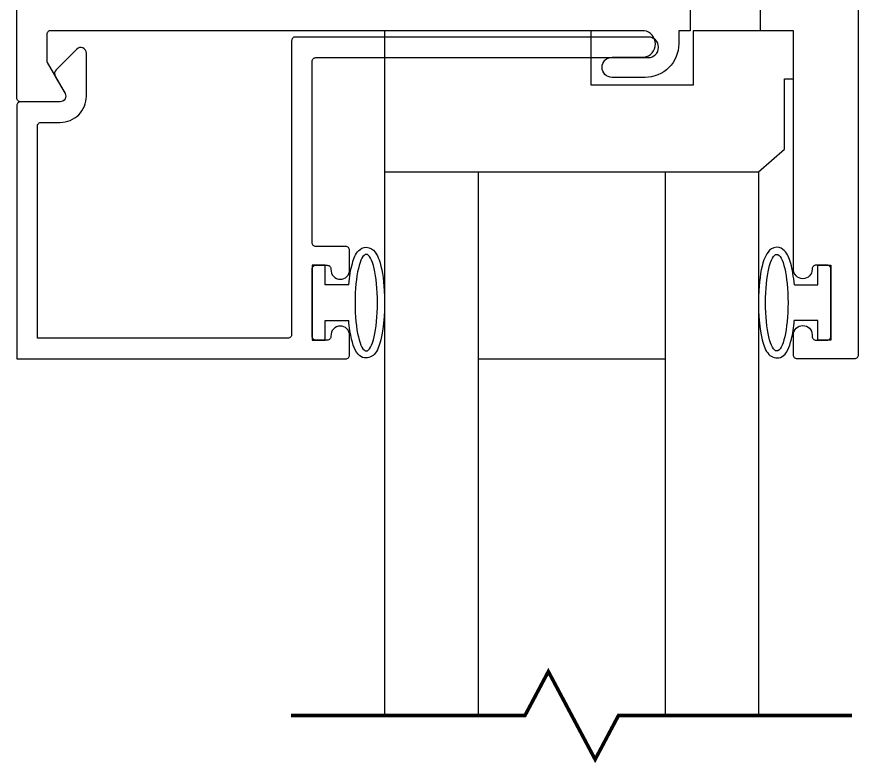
# Model space of a CAD drawing. Extents: x 55.6 to 139.8, y -18.8 to 45.3.
# Drawn here: x 71.139 to 73.389, y 21.016 to 23.011 of the extents above; entities that cross this region are included whole.
import ezdxf

# ---------------------------------------------------------------- set-up
doc = ezdxf.new("R2010")
doc.units = 0
doc.header["$LTSCALE"] = 0.25
doc.header["$MEASUREMENT"] = 0
doc.layers.get('0').update_dxf_attribs({"linetype": 'CONTINUOUS'})
for name, color, linetype in [('GLASS', 7, 'CONTINUOUS'), ('MISC', 7, 'CONTINUOUS'), ('VENT', 5, 'CONTINUOUS'), ('YK_GLASS_STOP', 5, 'CONTINUOUS')]:
    doc.layers.add(name, color=color, linetype=linetype)

# ---------------------------------------------------------------- blocks, each defined once
blk = doc.blocks.new('05P11-Z-BAR')
h = blk.add_hatch()
h.set_pattern_fill('PLAST', angle=45, style=0)
h.set_pattern_definition([(45, (-0.3846, -1e-07), (-0.176777, 0.176777), []), (45, (-0.4067, 0.0221), (-0.176777, 0.176777), []), (45, (-0.4288, 0.0442), (-0.176777, 0.176777), [])])
h.paths.add_polyline_path([(0.0065, 1.12, -0.414214), (-0.0185, 1.145, -0.414214), (0.0065, 1.17), (0.0065, 1.302, 0.414214), (-0.0245, 1.333), (-0.0628, 1.333, 0.38311), (-0.0936, 1.3053, -0.947716), (-0.1435, 1.308), (-0.1435, 1.403, 0.087329), (-0.3935, 1.403), (-0.3935, 1.308, -1), (-0.4435, 1.308, 0.352985), (-0.4733, 1.333), (-0.5125, 1.333, 0.414214), (-0.5435, 1.302), (-0.5435, 1.17, -0.414214), (-0.5185, 1.145, -0.414214), (-0.5435, 1.12), (-0.5435, 0.988, 0.414214), (-0.5125, 0.957), (-0.4742, 0.957, 0.38311), (-0.4434, 0.9847, -0.898027), (-0.3936, 0.9847, 0.38311), (-0.3628, 0.957, -0.325577), (-0.1745, 0.957, 0.363634), (-0.1435, 0.982, -0.947716), (-0.0936, 0.9847, 0.38311), (-0.0628, 0.957), (-0.0245, 0.957, 0.414214), (0.0065, 0.988)])
blk.add_line((-0.0865, 0.877), (-0.0865, 0.877))
for points in [[(-2.1635, 2.28, -0.414214), (-2.1535, 2.29), (-2.0005, 2.29, -0.414214), (-1.9905, 2.28), (-1.9905, 2.226, -1), (-2.0405, 2.226), (-2.0405, 2.23, 0.414214), (-2.0505, 2.24), (-2.0805, 2.24, 0.414214), (-2.0905, 2.23), (-2.0905, 2.05, 0.414214), (-2.0805, 2.04), (-2.0505, 2.04, 0.414214), (-2.0405, 2.05), (-2.0405, 2.051, -1), (-1.9905, 2.051), (-1.9905, 1.413), (-0.4035, 1.413, -0.414214), (-0.3935, 1.403), (-0.3935, 1.3065, -0.888834), (-0.4432, 1.306, 0.377258), (-0.4739, 1.333), (-0.5125, 1.333, 0.414214), (-0.5435, 1.302), (-0.5435, 1.17, -1), (-0.5435, 1.12), (-0.5435, 0.988, 0.414214), (-0.5125, 0.957), (-0.4742, 0.957, 0.383109), (-0.4434, 0.9847, -0.898027), (-0.3936, 0.9847, 0.38311), (-0.3628, 0.957), (-0.3628, 0.877), (-0.3935, 0.877), (-0.3935, 0.842, -0.414214), (-0.4835, 0.752), (-0.5715, 0.752, -1), (-0.5715, 0.806), (-0.486, 0.806, 0.859155), (-0.486, 0.877), (-2.0735, 0.877, 0.414214), (-2.0835, 0.867), (-2.0835, 0.797, 0.131652), (-2.0822, 0.792), (-2.0345, 0.7095, -0.577353), (-2.0475, 0.687), (-2.1535, 0.687, -0.414214), (-2.1635, 0.697), (-2.1635, 2.28)], [(-0.0245, 0.957, 0.414214), (0.0065, 0.988), (0.0065, 1.12, -1), (0.0065, 1.17), (0.0065, 1.302, 0.414214), (-0.0245, 1.333), (-0.0628, 1.333, 0.38311), (-0.0936, 1.3053, -0.947716), (-0.1435, 1.308), (-0.1435, 1.403, -0.414214), (-0.1335, 1.413), (0.0065, 1.413), (0.0065, 1.603), (0.0865, 1.603), (0.0865, 0.01, -0.414214), (0.0765, 0), (-0.0765, 0, -0.414214), (-0.0865, 0.01), (-0.0865, 0.064, -1), (-0.0365, 0.064), (-0.0365, 0.06, 0.414214), (-0.0265, 0.05), (0.0035, 0.05, 0.414214), (0.0135, 0.06), (0.0135, 0.24, 0.414214), (0.0035, 0.25), (-0.0265, 0.25, 0.414214), (-0.0365, 0.24), (-0.0365, 0.239, -1), (-0.0865, 0.239), (-0.0865, 0.877), (-0.1745, 0.877), (-0.1745, 0.957, 0.363634), (-0.1435, 0.982, -0.947716), (-0.0936, 0.9847, 0.38311), (-0.0628, 0.957), (-0.0245, 0.957)]]:
    blk.add_lwpolyline(points, format="xyb")
blk.add_lwpolyline([(-2.0635, 1.1605), (-2.0635, 1.288), (-0.6235, 1.288), (-0.6235, 1.002), (-2.0635, 1.002), (-2.0635, 1.1295), (-2.0485, 1.145)], close=True)
at = {"color": 7}
for centre, radius, start, end in [((-0.2685, 0.638), 0.7751, 80.7195, 99.2805), ((-0.2687, 0.8277), 0.1599, 53.9319, 126.0681)]:
    blk.add_arc(centre, radius, start, end, dxfattribs=at)
blk = doc.blocks.new('05P09-1in_GLASS_STOP')
for p, q in [((-1.3385, 0.25), (-1.3735, 0.25)), ((-1.3735, 0.25), (-1.3735, 0.05)), ((-1.3385, 0.1975), (-1.3385, 0.25)), ((-0.0215, 0.1975), (-0.0215, 0.25)), ((-0.0215, 0.25), (0.0135, 0.25)), ((0.0135, 0.25), (0.0135, 0.05)), ((-1.2759, 0.1975), (-1.3385, 0.1975)), ((-0.0841, 0.1975), (-0.0215, 0.1975)), ((-1.3385, 0.05), (-1.3385, 0.1025)), ((-1.3385, 0.1025), (-1.2758, 0.1025)), ((-0.0215, 0.1025), (-0.0842, 0.1025)), ((-0.0215, 0.05), (-0.0215, 0.1025)), ((-1.3735, 0.05), (-1.3385, 0.05)), ((0.0135, 0.05), (-0.0215, 0.05))]:
    blk.add_line(p, q)
blk.add_lwpolyline([(-2.0345, 0.7095, -0.57735), (-2.0475, 0.687), (-2.1535, 0.687, 0.414214), (-2.1635, 0.677), (-2.1635, 0), (-1.2835, 0, 0.414214), (-1.2735, 0.01), (-1.2735, 0.0625, 0.414214), (-1.2985, 0.0875, 0.435311), (-1.3234, 0.0607, -0.435311), (-1.3334, 0.05), (-1.3635, 0.05, -0.414214), (-1.3735, 0.06), (-1.3735, 0.24, -0.414214), (-1.3635, 0.25), (-1.3334, 0.25, -0.435311), (-1.3234, 0.2393, 0.435311), (-1.2985, 0.2125, 0.414214), (-1.2735, 0.2375), (-1.2735, 0.29, 0.414214), (-1.2835, 0.3), (-1.3635, 0.3, -0.414214), (-1.3735, 0.31), (-1.3735, 0.795, -0.414214), (-1.3635, 0.805), (-0.4745, 0.805, 0.414214), (-0.4475, 0.832), (-0.4475, 0.833, 0.414214), (-0.4745, 0.86), (-1.4185, 0.86, 0.414214), (-1.4285, 0.85), (-1.4285, 0.065, -0.414214), (-1.4385, 0.055), (-2.1085, 0.055), (-2.1085, 0.622, -0.414214), (-2.0985, 0.632), (-2.0475, 0.632, 0.414214), (-1.9775, 0.702), (-1.9775, 0.817, 0.668179), (-2.0031, 0.8276), (-2.0581, 0.7726, 0.339454), (-2.0605, 0.7545)], format="xyb", close=True)
at = {"extrusion": (0, 0, -1)}
blk.add_ellipse((-1.2289, 0.15), major_axis=(0, 0.1291), ratio=0.232303, dxfattribs=at)
blk.add_ellipse((-0.1311, 0.15), major_axis=(0, 0.1291), ratio=0.232303)
for points in [[(-1.2759, 0.1975), (-1.2739, 0.2193), (-1.2707, 0.2391), (-1.2622, 0.2691), (-1.2582, 0.2801), (-1.2445, 0.2938), (-1.2374, 0.2981), (-1.2289, 0.2981), (-1.2182, 0.2981), (-1.2102, 0.2915), (-1.2006, 0.2793), (-1.1975, 0.2724), (-1.1873, 0.2438), (-1.1828, 0.2148), (-1.1782, 0.1362), (-1.1815, 0.0851), (-1.1942, 0.0344), (-1.1983, 0.0218), (-1.2144, 0.0048), (-1.2282, -0.0004), (-1.2494, 0.0081), (-1.2542, 0.0159), (-1.2623, 0.0318), (-1.2654, 0.0412), (-1.2716, 0.0665), (-1.2742, 0.0838), (-1.2758, 0.1025)], [(-0.0841, 0.1975), (-0.0861, 0.2193), (-0.0893, 0.2391), (-0.0978, 0.2691), (-0.1018, 0.2801), (-0.1155, 0.2938), (-0.1226, 0.2981), (-0.1311, 0.2981), (-0.1418, 0.2981), (-0.1498, 0.2915), (-0.1594, 0.2793), (-0.1625, 0.2724), (-0.1727, 0.2438), (-0.1772, 0.2148), (-0.1818, 0.1362), (-0.1785, 0.0851), (-0.1658, 0.0344), (-0.1617, 0.0218), (-0.1456, 0.0048), (-0.1318, -0.0004), (-0.1106, 0.0081), (-0.1058, 0.0159), (-0.0977, 0.0318), (-0.0946, 0.0412), (-0.0884, 0.0665), (-0.0858, 0.0838), (-0.0842, 0.1025)]]:
    blk.add_open_spline(points, degree=3, knots=[5.075676, 5.075676, 5.075676, 5.075676, 5.596595, 5.596595, 6.055763, 6.055763, 6.283185, 6.283185, 6.283185, 6.572914, 6.572914, 6.862642, 6.862642, 7.608886, 7.608886, 8.676451, 8.676451, 9.18434, 9.18434, 9.518242, 9.518242, 9.852144, 9.852144, 10.186046, 10.186046, 10.631436, 10.631436, 10.631436, 10.631436])

msp = doc.modelspace()

# ---------------------------------------------------------------- linework, layer by layer
at = {"layer": 'GLASS'}
for p, q in [((72.1228, 22.5966), (72.1228, 21.1433)), ((72.1228, 22.5966), (73.1228, 22.5966)), ((72.3728, 22.5966), (72.3728, 21.1433)), ((72.8728, 22.5966), (72.8728, 21.1433)), ((73.1228, 22.5966), (73.1228, 21.1433)), ((72.3728, 22.0966), (72.8728, 22.0966))]:
    msp.add_line(p, q, dxfattribs=at)
at = {"layer": 'GLASS', "const_width": 0.0094}
msp.add_lwpolyline([(71.8728, 21.1433), (72.4983, 21.1433), (72.5608, 21.2608), (72.6859, 21.0258), (72.7484, 21.1433), (73.3728, 21.1433)], dxfattribs=at)
at = {"layer": 'MISC', "linetype": 'Continuous'}
msp.add_lwpolyline([(73.2163, 22.9736), (72.9479, 22.9736), (72.9479, 22.828), (72.6757, 22.828), (72.6757, 22.9736), (72.1228, 22.9736), (72.1228, 22.5966), (73.1228, 22.5966), (73.1923, 22.6566), (73.1923, 22.8445), (73.2163, 22.8445)], dxfattribs=at)

# ---------------------------------------------------------------- block references
at = {"layer": 'VENT'}
msp.add_blockref('05P11-Z-BAR', (73.3028, 22.0966), dxfattribs=at)
at = {"layer": 'YK_GLASS_STOP'}
msp.add_blockref('05P09-1in_GLASS_STOP', (73.3028, 22.0966), dxfattribs=at)

doc.saveas('drawing.dxf')
